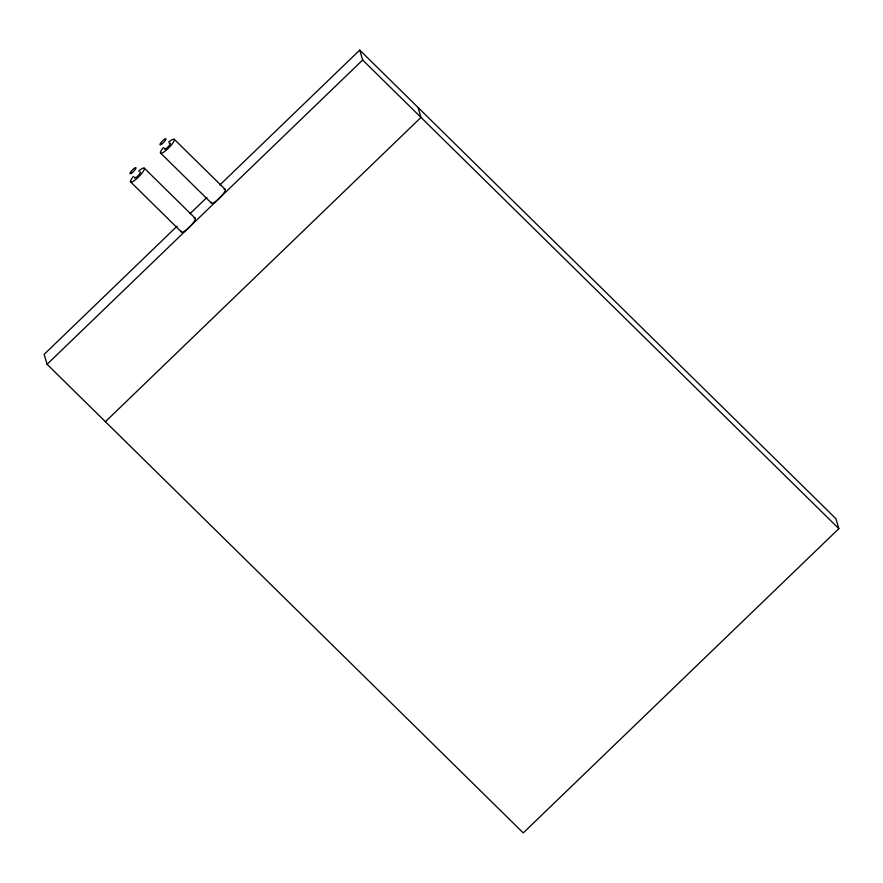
<?xml version="1.0" encoding="UTF-8"?>
<svg xmlns="http://www.w3.org/2000/svg" width="883" height="883" viewBox="0 0 883 883"><rect width="100%" height="100%" fill="white"/><g stroke="black" fill="none" stroke-linecap="round" stroke-linejoin="round"><path stroke-width="1.32" d="M177.13 226.147L44.15 354.359L47.075 364.293L523.255 832.912L838.85 528.641L835.925 518.707L359.745 50.088L219.812 185.011M190.033 213.708L206.909 197.439M47.075 364.293L362.659 60.022L359.745 50.088M105.397 421.699L420.992 117.428L418.067 107.494M362.659 60.022L838.85 528.641M174.415 139.437L225.342 189.547M160.43 152.914L211.357 203.024M144.459 168.322L195.375 218.432M130.474 181.799L181.39 231.92M138.609 171.081A9.779 2.13 -45.5 0 1 143.863 170.386A9.779 2.13 -45.5 0 1 133.002 181.468A9.779 2.13 -45.5 0 1 133.377 176.423M194.094 218.178A9.779 2.13 -45.5 0 1 189.977 226.589A9.779 2.13 -45.5 0 1 181.457 231.081M224.061 189.293A9.779 2.13 -45.5 0 1 219.933 197.704A9.779 2.13 -45.5 0 1 211.423 202.196M139.9 172.075A4.172 0.905 -45.5 0 1 137.759 176.048A4.172 0.905 -45.5 0 1 134.735 177.064M169.326 143.443A4.172 0.905 -45.5 0 1 169.9 144.602A4.172 0.905 -45.5 0 1 165.949 148.642A4.172 0.905 -45.5 0 1 164.691 148.178M168.576 142.196A9.779 2.13 -45.5 0 1 173.819 141.501A9.779 2.13 -45.5 0 1 162.969 152.582A9.779 2.13 -45.5 0 1 163.344 147.538M131.766 172.969A4.172 0.905 -45.5 0 0 135.993 167.792A4.172 0.905 -45.5 0 0 131.258 171.258A4.172 0.905 -45.5 0 0 131.766 172.969M161.721 144.084A4.172 0.905 -45.5 0 0 165.949 138.907A4.172 0.905 -45.5 0 0 161.214 142.373A4.172 0.905 -45.5 0 0 161.721 144.084"/></g></svg>
